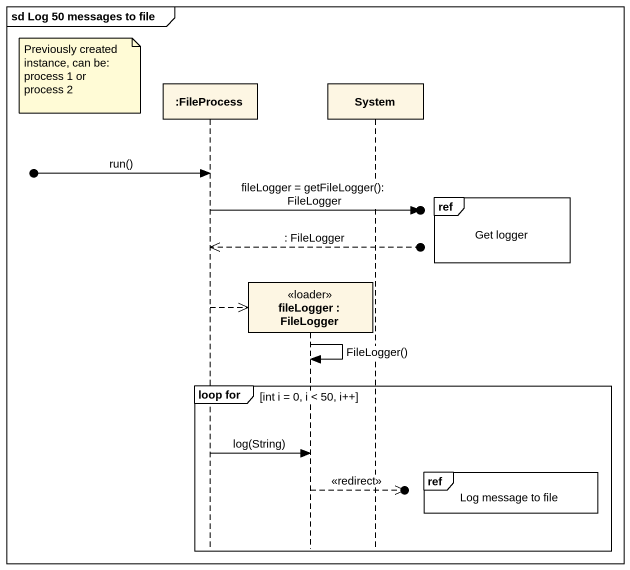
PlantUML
@startuml
mainframe sd Log 50 messages to file
hide footbox
participant ":FileProcess" as FileProcess
participant "fileLogger : FileLogger" as fileLogger <<loader>>
participant System

note left of FileProcess
  Previously created instance, can be:
  process 1 or process 2
end note
[o-> FileProcess : run()
ref over System : Get logger
FileProcess ->o] : fileLogger = getFileLogger(): FileLogger
FileProcess <<--o] : : FileLogger
FileProcess -->> fileLogger **
fileLogger -> fileLogger : FileLogger()
group loop for [int i = 0, i < 50, i++]
  FileProcess -> fileLogger : log(String)
  ref over System : Log message to file
  fileLogger -->>o] : <<redirect>>
end
@enduml
